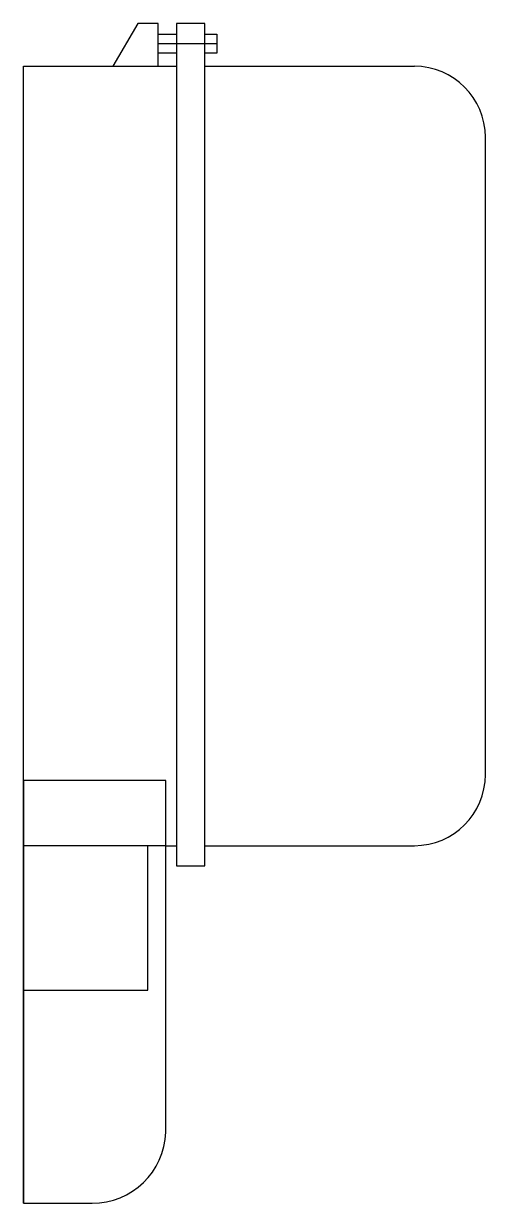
# Model space of a CAD drawing. Header units: inches. Extents: x 0 to 130, y 0 to 332.
import ezdxf

# ---------------------------------------------------------------- set-up
doc = ezdxf.new("R2010")
doc.units = ezdxf.units.IN

# ---------------------------------------------------------------- blocks, each defined once
blk = doc.blocks.new('Congto3P-2')
at = {"color": 126}
for p, q in [((84464.65, 42089.87), (84457.61, 42077.87)), ((84470.38, 42089.87), (84464.65, 42089.87)), ((84470.38, 42077.87), (84470.38, 42089.87)), ((84486.9, 42084.22), (84470.38, 42084.22)), ((84486.9, 42084.22), (84486.9, 42084.22)), ((84432.47, 42077.87), (84475.47, 42077.87)), ((84432.47, 41757.87), (84432.47, 42077.87)), ((84483.47, 42077.87), (84542.47, 42077.87)), ((84562.47, 41878.49), (84562.47, 42057.87)), ((84472.47, 41858.49), (84432.47, 41858.49)), ((84472.47, 41858.49), (84475.47, 41858.49)), ((84483.47, 41858.49), (84542.47, 41858.49))]:
    blk.add_line(p, q, dxfattribs=at)
for points in [[(84475.47, 41852.87), (84483.47, 41852.87), (84483.47, 42089.87), (84475.47, 42089.87)], [(84432.47, 41817.87), (84467.47, 41817.87), (84467.47, 41858.49), (84432.47, 41858.49)]]:
    blk.add_lwpolyline(points, close=True, dxfattribs=at)
for points in [[(84475.47, 42081.58), (84470.38, 42081.58), (84470.38, 42086.86), (84475.47, 42086.86)], [(84483.47, 42086.86), (84486.9, 42086.86), (84486.9, 42081.58), (84483.47, 42081.58)]]:
    blk.add_lwpolyline(points, dxfattribs=at)
blk.add_lwpolyline([(84432.47, 41757.87), (84451.76, 41757.87, 0.406894), (84472.47, 41777.87), (84472.47, 41876.85), (84432.47, 41876.85)], format="xyb", close=True, dxfattribs=at)
for centre, start, end in [((84542.47, 42057.87), 0, 90), ((84542.47, 41878.49), 270, 0)]:
    blk.add_arc(centre, 20, start, end, dxfattribs=at)

msp = doc.modelspace()

# ---------------------------------------------------------------- block references
msp.add_blockref('Congto3P-2', (-84432.47, -41757.87))

doc.saveas('drawing.dxf')
